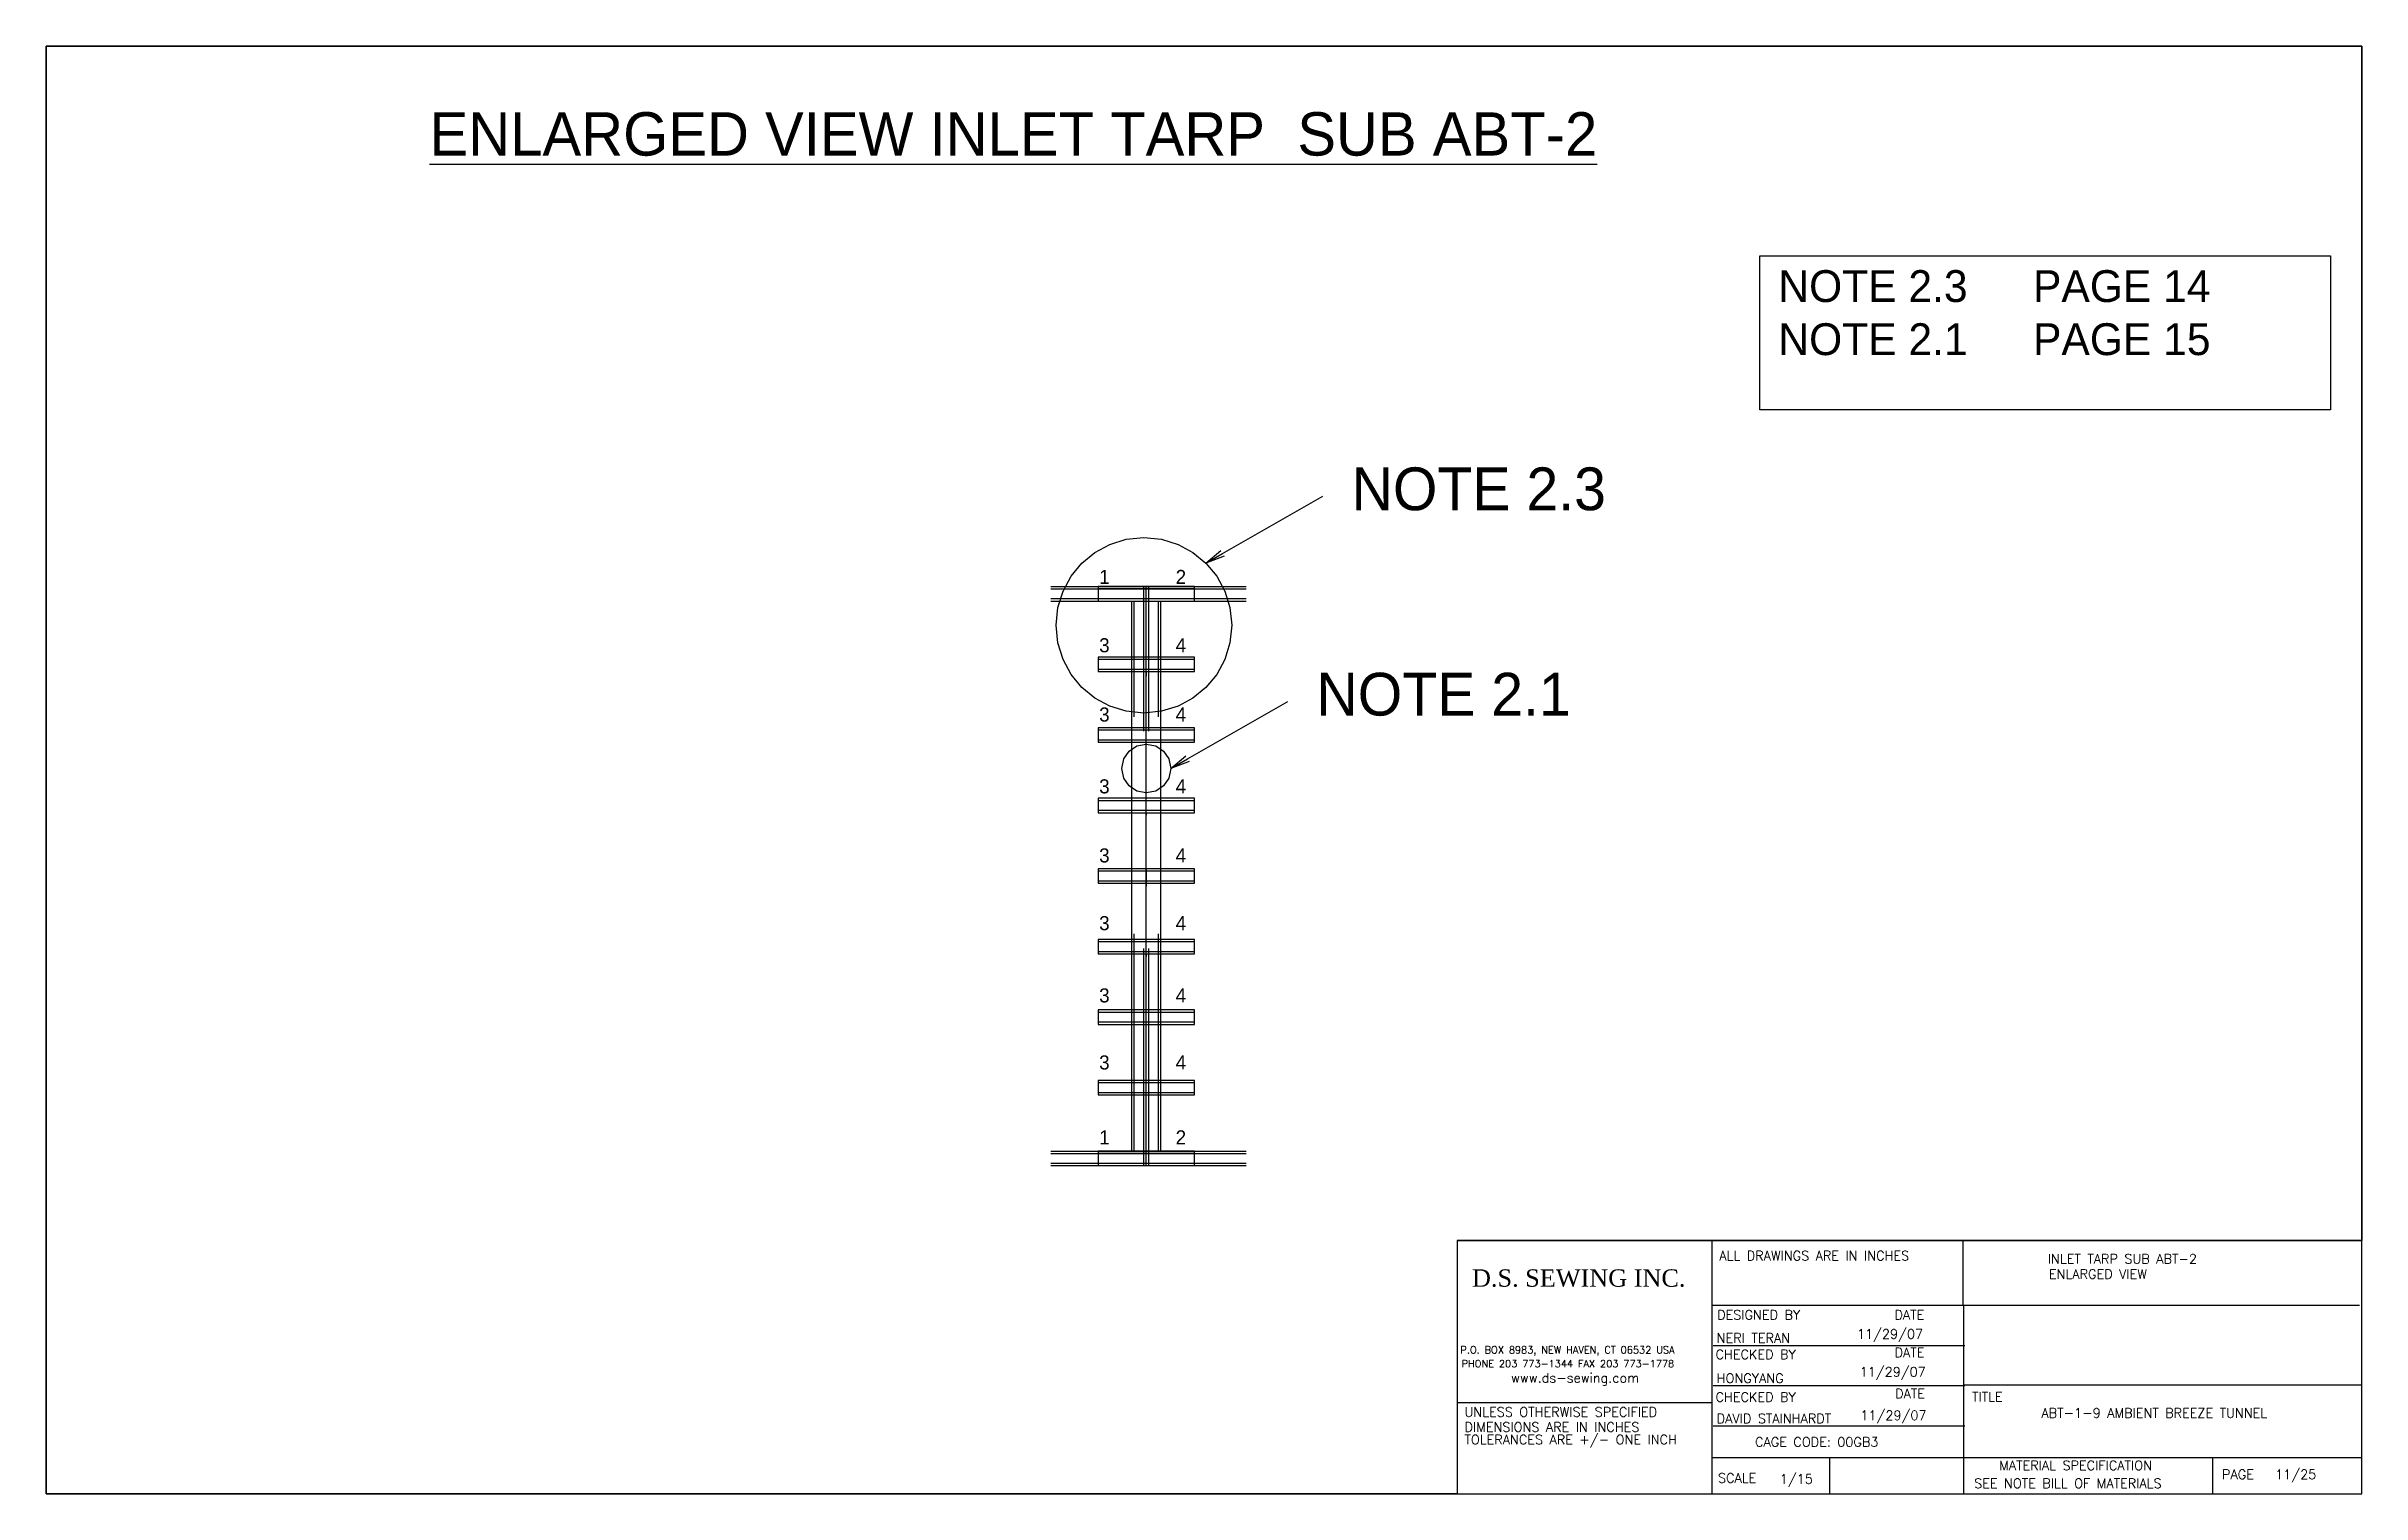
# Paper-space layout 'P11' of a CAD drawing. Header units: inches. Extents: x -62 to 16, y -1703 to 10.
# Drawn here: x 0 to 16, y 0 to 10 of the extents above.
# The model-space entities are those that its viewports show. They can reach past a viewport. Long polylines and large blocks are cut down to what shows.
import ezdxf

# ---------------------------------------------------------------- set-up
doc = ezdxf.new("R2010")
doc.units = ezdxf.units.IN
doc.header["$MEASUREMENT"] = 0
doc.linetypes.add('HIDDEN', pattern=[0.375, 0.25, -0.125])
for name, color, linetype in [('DIMENSION', 7, 'Continuous'), ('STECH', 7, 'HIDDEN'), ('TEXT', 7, 'Continuous'), ('Title Block', 7, 'Continuous'), ('Viewport', 7, 'Continuous'), ('WEBB', 5, 'Continuous')]:
    doc.layers.add(name, color=color, linetype=linetype)
doc.styles.add('Roman', font='romans')
doc.styles.add('style1', font='txt.shx')

# ---------------------------------------------------------------- blocks, each defined once
blk = doc.blocks.new('_OPEN')
at = {"color": 0, "linetype": 'ByBlock'}
for p, q in [((-1, 0.17), (0, 0)), ((0, 0), (-1, -0.17)), ((0, 0), (-1, 0))]:
    blk.add_line(p, q, dxfattribs=at)

msp = doc.modelspace()

# ---------------------------------------------------------------- linework, layer by layer
at = {"layer": 'STECH', "ltscale": 0.015}
for p, q in [((2564.97275, 12165.67283), (2585.20344, 12165.67283)), ((2574.85498, 12165.67283), (2569.85498, 12165.67283)), ((2574.60498, 12105.92283), (2574.60498, 12165.92283)), ((2579.85498, 12165.67283), (2574.85498, 12165.67283)), ((2575.10498, 12105.92283), (2575.10498, 12165.92283)), ((2564.97275, 12164.67283), (2585.20344, 12164.67283)), ((2569.85498, 12164.67283), (2574.85498, 12164.67283)), ((2573.60498, 12107.42283), (2573.60498, 12164.42283)), ((2574.85498, 12164.67283), (2579.85498, 12164.67283)), ((2576.10498, 12107.42283), (2576.10498, 12164.42283)), ((2574.85498, 12158.36033), (2569.85498, 12158.36033)), ((2569.85498, 12157.36033), (2574.85498, 12157.36033)), ((2579.85498, 12158.36033), (2574.85498, 12158.36033)), ((2574.85498, 12157.36033), (2579.85498, 12157.36033)), ((2574.85498, 12151.04783), (2569.85498, 12151.04783)), ((2569.85498, 12150.04783), (2574.85498, 12150.04783)), ((2579.85498, 12151.04783), (2574.85498, 12151.04783)), ((2574.85498, 12150.04783), (2579.85498, 12150.04783)), ((2574.85498, 12143.73533), (2569.85498, 12143.73533)), ((2569.85498, 12142.73533), (2574.85498, 12142.73533)), ((2579.85498, 12143.73533), (2574.85498, 12143.73533)), ((2574.85498, 12142.73533), (2579.85498, 12142.73533)), ((2574.85498, 12136.42283), (2569.85498, 12136.42283)), ((2569.85498, 12135.42283), (2574.85498, 12135.42283)), ((2579.85498, 12136.42283), (2574.85498, 12136.42283)), ((2574.85498, 12135.42283), (2579.85498, 12135.42283)), ((2574.85498, 12129.11033), (2569.85498, 12129.11033)), ((2569.85498, 12128.11033), (2574.85498, 12128.11033)), ((2579.85498, 12129.11033), (2574.85498, 12129.11033)), ((2574.85498, 12128.11033), (2579.85498, 12128.11033)), ((2574.85498, 12121.79783), (2569.85498, 12121.79783)), ((2569.85498, 12120.79783), (2574.85498, 12120.79783)), ((2579.85498, 12121.79783), (2574.85498, 12121.79783)), ((2574.85498, 12120.79783), (2579.85498, 12120.79783)), ((2574.85498, 12114.48533), (2569.85498, 12114.48533)), ((2569.85498, 12113.48533), (2574.85498, 12113.48533)), ((2579.85498, 12114.48533), (2574.85498, 12114.48533)), ((2574.85498, 12113.48533), (2579.85498, 12113.48533)), ((2564.97275, 12107.17283), (2585.20344, 12107.17283)), ((2564.97275, 12106.17283), (2585.20344, 12106.17283)), ((2574.85498, 12107.17283), (2569.85498, 12107.17283)), ((2569.85498, 12106.17283), (2574.85498, 12106.17283)), ((2579.85498, 12107.17283), (2574.85498, 12107.17283)), ((2574.85498, 12106.17283), (2579.85498, 12106.17283))]:
    msp.add_line(p, q, dxfattribs=at)
at = {"layer": 'TEXT'}
for p, q in [((2582.76526, 12169.35786), (2593.15361, 12175.30318)), ((2579.12177, 12148.07508), (2589.51013, 12154.0204))]:
    msp.add_line(p, q, dxfattribs=at)
for centre, radius in [((2574.60498, 12161.91508), 9.09941), ((2574.85498, 12147.06882), 2.53851)]:
    msp.add_circle(centre, radius, dxfattribs=at)
at = {"layer": 'WEBB'}
for p, q in [((2564.97275, 12165.92283), (2585.20344, 12165.92283)), ((2569.85498, 12165.92283), (2569.85498, 12164.42283)), ((2574.85498, 12165.92283), (2569.85498, 12165.92283)), ((2574.85498, 12105.92283), (2574.85498, 12165.92283)), ((2574.85498, 12165.92283), (2579.85498, 12165.92283)), ((2579.85498, 12165.92283), (2574.85498, 12165.92283)), ((2579.85498, 12164.42283), (2579.85498, 12165.92283)), ((2564.97275, 12164.42283), (2585.20344, 12164.42283)), ((2569.85498, 12164.42283), (2574.85498, 12164.42283)), ((2573.35498, 12107.42283), (2573.35498, 12164.42283)), ((2574.85498, 12164.42283), (2579.85498, 12164.42283)), ((2576.35498, 12107.42283), (2576.35498, 12164.42283)), ((2569.85498, 12158.61033), (2569.85498, 12157.11033)), ((2574.85498, 12158.61033), (2569.85498, 12158.61033)), ((2579.85498, 12158.61033), (2574.85498, 12158.61033)), ((2579.85498, 12157.11033), (2579.85498, 12158.61033)), ((2569.85498, 12157.11033), (2574.85498, 12157.11033)), ((2574.85498, 12157.11033), (2574.85498, 12156.65397)), ((2574.85498, 12157.11033), (2579.85498, 12157.11033)), ((2569.85498, 12151.29783), (2569.85498, 12149.79783)), ((2574.85498, 12151.29783), (2569.85498, 12151.29783)), ((2579.85498, 12151.29783), (2574.85498, 12151.29783)), ((2579.85498, 12149.79783), (2579.85498, 12151.29783)), ((2569.85498, 12149.79783), (2574.85498, 12149.79783)), ((2574.85498, 12149.79783), (2574.85498, 12149.68475)), ((2574.85498, 12149.79783), (2579.85498, 12149.79783)), ((2569.85498, 12143.98533), (2569.85498, 12142.48533)), ((2574.85498, 12143.98533), (2569.85498, 12143.98533)), ((2569.85498, 12142.48533), (2574.85498, 12142.48533)), ((2579.85498, 12143.98533), (2574.85498, 12143.98533)), ((2574.85498, 12142.48533), (2574.85498, 12142.22622)), ((2574.85498, 12142.48533), (2579.85498, 12142.48533)), ((2579.85498, 12142.48533), (2579.85498, 12143.98533)), ((2569.85498, 12136.67283), (2569.85498, 12135.17283)), ((2574.85498, 12136.67283), (2569.85498, 12136.67283)), ((2569.85498, 12135.17283), (2574.85498, 12135.17283)), ((2574.85498, 12136.67283), (2574.85498, 12135.17283)), ((2579.85498, 12136.67283), (2574.85498, 12136.67283)), ((2574.85498, 12135.17283), (2574.85498, 12134.8591)), ((2574.85498, 12135.17283), (2579.85498, 12135.17283)), ((2579.85498, 12135.17283), (2579.85498, 12136.67283)), ((2569.85498, 12129.36033), (2569.85498, 12127.86033)), ((2574.85498, 12129.36033), (2569.85498, 12129.36033)), ((2569.85498, 12127.86033), (2574.85498, 12127.86033)), ((2579.85498, 12129.36033), (2574.85498, 12129.36033)), ((2574.85498, 12127.86033), (2574.85498, 12127.60272)), ((2574.85498, 12127.86033), (2579.85498, 12127.86033)), ((2579.85498, 12127.86033), (2579.85498, 12129.36033)), ((2569.85498, 12122.04783), (2569.85498, 12120.54783)), ((2574.85498, 12122.04783), (2569.85498, 12122.04783)), ((2569.85498, 12120.54783), (2574.85498, 12120.54783)), ((2579.85498, 12122.04783), (2574.85498, 12122.04783)), ((2574.85498, 12120.54783), (2579.85498, 12120.54783)), ((2579.85498, 12120.54783), (2579.85498, 12122.04783)), ((2569.85498, 12114.73533), (2569.85498, 12113.23533)), ((2574.85498, 12114.73533), (2569.85498, 12114.73533)), ((2569.85498, 12113.23533), (2574.85498, 12113.23533)), ((2579.85498, 12114.73533), (2574.85498, 12114.73533)), ((2574.85498, 12113.23533), (2579.85498, 12113.23533)), ((2579.85498, 12113.23533), (2579.85498, 12114.73533)), ((2564.97275, 12107.42283), (2585.20344, 12107.42283)), ((2564.97275, 12105.92283), (2585.20344, 12105.92283)), ((2569.85498, 12107.42283), (2569.85498, 12105.92283)), ((2574.85498, 12107.42283), (2569.85498, 12107.42283)), ((2569.85498, 12105.92283), (2574.85498, 12105.92283)), ((2579.85498, 12107.42283), (2574.85498, 12107.42283)), ((2574.85498, 12105.92283), (2579.85498, 12105.92283)), ((2579.85498, 12105.92283), (2579.85498, 12107.42283))]:
    msp.add_line(p, q, dxfattribs=at)

# ---------------------------------------------------------------- block references
at = {"layer": 'TEXT', "xscale": 1.999999999999913, "yscale": 2, "zscale": 2, "rotation": 210.2086803419953}
for p in [(2581.03686, 12168.35156), (2577.39337, 12147.06878)]:
    msp.add_blockref('_OPEN', p, dxfattribs=at)

# ---------------------------------------------------------------- texts
at = {"layer": 'DIMENSION', "insert": (2500.55701, 12215.08623), "char_height": 4.5, "width": 325.0873952, "attachment_point": 1}
msp.add_mtext('{\\LENLARGED VIEW INLET TARP  SUB ABT-2}', dxfattribs=at)
at = {"layer": 'TEXT'}
for s, height, p in [('NOTE 2.3', 4.4353, (2596.12958, 12173.83579)), ('1', 1.45767, (2569.96622, 12166.19303)), ('2', 1.45767, (2577.89384, 12166.19303)), ('3', 1.45767, (2569.96622, 12159.11319)), ('4', 1.45767, (2577.89384, 12159.11319)), ('NOTE 2.1', 4.4353, (2592.4861, 12152.55301)), ('3', 1.45767, (2569.96622, 12151.93449)), ('4', 1.45767, (2577.89384, 12151.93449)), ('3', 1.45767, (2569.96622, 12144.49014)), ('4', 1.45767, (2577.89384, 12144.49014)), ('3', 1.45767, (2569.96622, 12137.33032)), ('4', 1.45767, (2577.89384, 12137.33032)), ('3', 1.45767, (2569.96622, 12130.31091)), ('4', 1.45767, (2577.89384, 12130.31091)), ('3', 1.45767, (2569.96622, 12122.82208)), ('4', 1.45767, (2577.89384, 12122.82208)), ('3', 1.45767, (2569.96622, 12115.87559)), ('4', 1.45767, (2577.89384, 12115.87559)), ('1', 1.45767, (2569.96622, 12108.11018)), ('2', 1.45767, (2577.89384, 12108.11018))]:
    msp.add_text(s, height=height, dxfattribs=at).set_placement(p)
at = {"layer": 'TEXT', "insert": (2640.36546, 12198.7138), "char_height": 3.3, "width": 215.2819408, "attachment_point": 1}
msp.add_mtext('NOTE 2.3^IPAGE 14\\PNOTE 2.1^IPAGE 15', dxfattribs=at)

psp = doc.layouts.new('P11')

# ---------------------------------------------------------------- linework, layer by layer
at = {"layer": 'TEXT'}
psp.add_lwpolyline([(11.841, 8.553), (15.784, 8.553), (15.784, 7.488), (11.841, 7.488)], close=True, dxfattribs=at)
at = {"layer": 'Title Block'}
for p, q in [((16, 10), (0, 10)), ((0, 10), (0, 0)), ((16, 0), (16, 10)), ((9.75, 1.75), (16, 1.75)), ((11.511, 1.302), (11.511, 1.75)), ((13.245, 1.302), (13.245, 1.75)), ((11.511, 1.302), (11.75, 1.302)), ((11.511, 0), (11.511, 1.302)), ((11.75, 1.302), (13.25, 1.302)), ((13.25, 1.302), (13.707, 1.302)), ((13.25, 0), (13.25, 1.302)), ((13.692, 1.302), (15.984, 1.302)), ((11.518, 1.024), (13.257, 1.024)), ((11.75, 1.024), (13.25, 1.024)), ((11.518, 0.747), (13.257, 0.747)), ((11.75, 0.747), (13.25, 0.747)), ((13.25, 0.752), (16, 0.752)), ((9.75, 0.63), (11.511, 0.63)), ((11.518, 0.469), (13.257, 0.469)), ((11.511, 0.25), (16, 0.25)), ((12.325, 0), (12.325, 0.25)), ((14.971, 0), (14.971, 0.25)), ((0, 0), (16, 0)), ((0, 0), (16, 0))]:
    psp.add_line(p, q, dxfattribs=at)
at = {"layer": 'Viewport'}
psp.add_lwpolyline([(0, 10), (9.88, 10), (9.88, 10), (16, 10), (16, 1.75), (9.75, 1.75), (9.75, 0), (0, 0)], close=True, dxfattribs=at)

# ---------------------------------------------------------------- texts
at = {"layer": 'TEXT', "ltscale": 0.015, "insert": (9.852, 1.55), "char_height": 0.12, "width": 1.77851, "attachment_point": 1, "style": 'style1'}
psp.add_mtext('{\\fTimes New Roman|b0|i0|c0|p18;D.S. SEWING INC.}', dxfattribs=at)
at = {"layer": 'Title Block', "style": 'Roman'}
for s, height, p in [('ALL DRAWINGS ARE IN INCHES', 0.065, (11.561, 1.612)), ('INLET TARP SUB ABT-2', 0.065, (13.831, 1.59)), ('ENLARGED VIEW', 0.065, (13.839, 1.485)), ('DESIGNED BY', 0.065, (11.546, 1.203)), ('11/29/07', 0.065, (12.512, 1.071)), ('DATE', 0.065, (12.771, 1.203)), ('P.O. BOX 8983, NEW HAVEN, CT 06532 USA', 0.0494, (9.772, 0.969)), ('CHECKED BY', 0.065, (11.535, 0.93)), ('NERI TERAN', 0.065, (11.543, 1.043)), ('DATE', 0.065, (12.772, 0.943)), ('PHONE 203 773-1344 FAX 203 773-1778', 0.0494, (9.78, 0.873)), ('www.ds-sewing.com', 0.065, (10.122, 0.768)), ('HONGYANG', 0.065, (11.543, 0.765)), ('11/29/07', 0.065, (12.531, 0.809)), ('CHECKED BY', 0.065, (11.535, 0.635)), ('DATE', 0.065, (12.776, 0.659)), ('TITLE', 0.065, (13.307, 0.637)), ('UNLESS OTHERWISE SPECIFIED', 0.065, (9.8, 0.532)), ('DIMENSIONS ARE IN INCHES', 0.065, (9.8, 0.428)), ('DAVID STAINHARDT', 0.065, (11.543, 0.487)), ('11/29/07', 0.065, (12.536, 0.509)), ('ABT-1-9 AMBIENT BREEZE TUNNEL', 0.065, (13.787, 0.525)), ('TOLERANCES ARE +/- ONE INCH', 0.065, (9.8, 0.341)), ('CAGE CODE: 00GB3', 0.065, (11.808, 0.325)), ('MATERIAL SPECIFICATION', 0.065, (13.495, 0.163)), ('PAGE', 0.065, (15.035, 0.101)), ('11/25', 0.065, (15.402, 0.101)), ('SCALE', 0.065, (11.552, 0.076)), ('1/15', 0.065, (11.979, 0.069)), ('SEE NOTE BILL OF MATERIALS', 0.065, (13.322, 0.039))]:
    psp.add_text(s, height=height, dxfattribs=at).set_placement(p)

# ---------------------------------------------------------------- viewports
at = {"layer": 'Viewport'}
vp = psp.add_viewport(center=(8, 5), size=(16, 10), view_center_point=(2580.83304, 12146.91377), view_height=150.0000067, dxfattribs=at)
vp.dxf.flags = 0x10000  # cut along an outline
vp.dxf.clipping_boundary_handle = psp.add_lwpolyline([(0, 10), (9.88, 10), (9.88, 10), (16, 10), (16, 1.75), (9.75, 1.75), (9.75, 0), (0, 0)], format="xyb", close=True, dxfattribs={"invisible": 1}).dxf.handle

doc.saveas('drawing.dxf')
